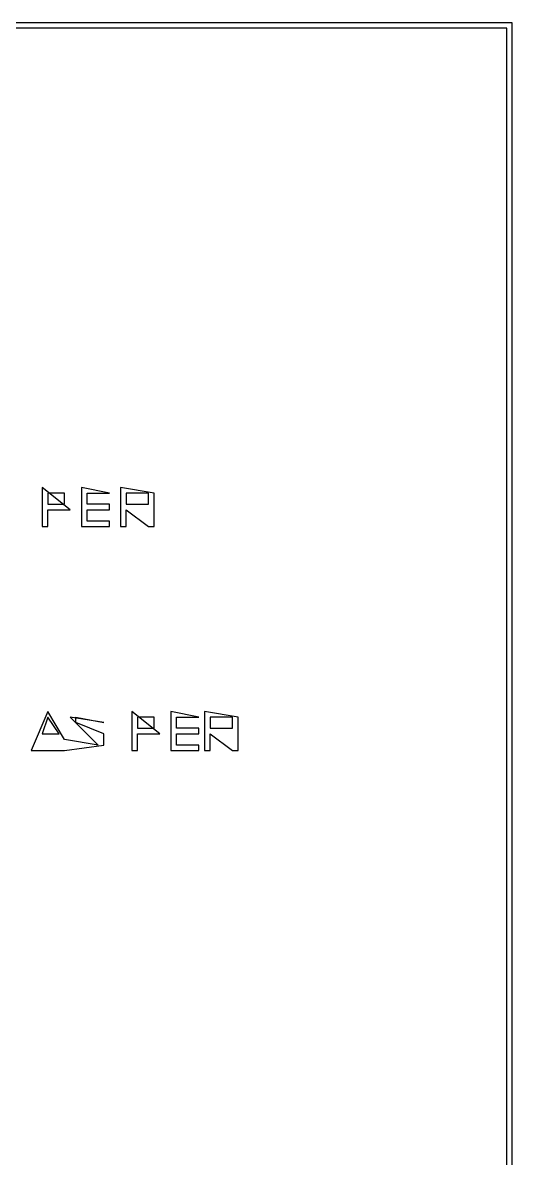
# Model space of a CAD drawing. Extents: x 0 to 2384, y 0 to 1684.
# Drawn here: x 1142.5 to 1230, y 1310.2 to 1513 of the extents above; entities that cross this region are included whole.
import ezdxf

# ---------------------------------------------------------------- set-up
doc = ezdxf.new("R2010")
doc.units = 0
doc.layers.add('C7', color=7, linetype='CONTINUOUS')

msp = doc.modelspace()

# ---------------------------------------------------------------- linework, layer by layer
at = {"layer": 'C7'}
for points in [[(869, 1513), (869, 449), (1230, 449), (1230, 1513), (869, 1513)], [(870, 1512), (870, 1192), (1229, 1192), (1229, 1512), (870, 1512)], [(1146, 1430), (1146, 1423), (1147, 1423), (1147, 1426), (1151, 1426), (1146, 1430)], [(1153, 1430), (1153, 1423), (1158, 1423), (1158, 1424), (1154, 1424), (1154, 1426), (1158, 1426), (1158, 1427), (1154, 1427), (1154, 1429), (1158, 1429), (1153, 1430)], [(1160, 1430), (1160, 1423), (1161, 1423), (1161, 1426), (1165, 1423), (1166, 1423), (1166, 1429), (1160, 1430)], [(1147, 1429), (1147, 1427), (1150, 1427), (1150, 1429), (1147, 1429)], [(1161, 1429), (1161, 1427), (1165, 1427), (1165, 1429), (1161, 1429)], [(1147, 1390), (1144, 1383), (1145, 1383), (1150, 1383), (1157, 1384), (1157, 1386), (1152, 1388), (1152, 1389), (1157, 1388), (1151, 1389), (1156, 1384), (1150, 1385), (1147, 1390)], [(1162, 1390), (1162, 1383), (1163, 1383), (1163, 1386), (1167, 1386), (1162, 1390)], [(1169, 1390), (1169, 1383), (1174, 1383), (1174, 1384), (1170, 1384), (1170, 1386), (1174, 1386), (1174, 1387), (1170, 1387), (1170, 1389), (1174, 1389), (1169, 1390)], [(1175, 1390), (1175, 1383), (1176, 1383), (1176, 1386), (1180, 1383), (1181, 1383), (1181, 1389), (1175, 1390)], [(1147, 1389), (1146, 1386), (1149, 1386), (1147, 1389)], [(1163, 1389), (1163, 1387), (1166, 1387), (1166, 1389), (1163, 1389)], [(1176, 1389), (1176, 1387), (1180, 1387), (1180, 1389), (1176, 1389)]]:
    msp.add_lwpolyline(points, dxfattribs=at)

doc.saveas('drawing.dxf')
